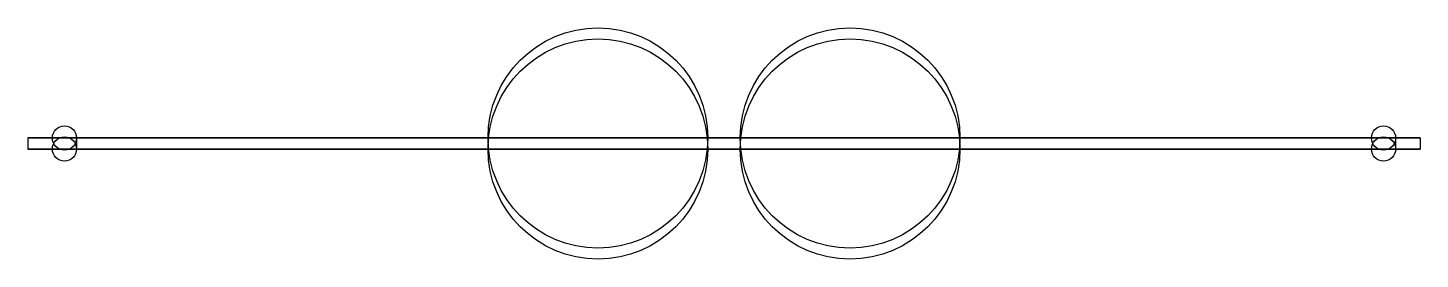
# Model space of a CAD drawing. Header units: millimetres. Extents: x -95 to 95, y -16 to 16.
import ezdxf

# ---------------------------------------------------------------- set-up
doc = ezdxf.new("R2010")
doc.units = ezdxf.units.MM
doc.layers.add('Body', color=7, linetype='CONTINUOUS')

msp = doc.modelspace()

# ---------------------------------------------------------------- linework, layer by layer
at = {"layer": 'Body'}
for p, q in [((-95, 0.75, 41), (-95, -0.75, 41)), ((-95, 0.75, -41), (-95, -0.75, -41)), ((-95, 0.75, 41), (-95, 0.75, -41)), ((-95, 0.75, 41), (-95, -0.75, 41)), ((95, 0.75, 41), (-95, 0.75, 41)), ((-95, 0.75, -41), (-95, -0.75, -41)), ((-95, 0.75, -41), (95, 0.75, -41)), ((-95, 0.75, 41), (-95, 0.75, -41)), ((95, 0.75, 41), (-95, 0.75, 41)), ((-95, 0.75, -41), (95, 0.75, -41)), ((-88.35, 0.75, -30), (-88.35, -0.75, -30)), ((-88.35, 0.75, -30), (-88.35, -0.75, -30)), ((-88.35, 0.75, -10), (-88.35, -0.75, -10)), ((-88.35, 0.75, -10), (-88.35, -0.75, -10)), ((-88.35, 0.75, 10), (-88.35, -0.75, 10)), ((-88.35, 0.75, 10), (-88.35, -0.75, 10)), ((-88.35, 0.75, 30), (-88.35, -0.75, 30)), ((-88.35, 0.75, 30), (-88.35, -0.75, 30)), ((-2.2, -0.75, -17.5), (-2.2, 0.75, -17.5)), ((-2.2, -0.75, -17.5), (-2.2, 0.75, -17.5)), ((32.2, -0.75, -17.5), (32.2, 0.75, -17.5)), ((32.2, -0.75, -17.5), (32.2, 0.75, -17.5)), ((91.65, 0.75, -30), (91.65, -0.75, -30)), ((91.65, 0.75, -30), (91.65, -0.75, -30)), ((91.65, 0.75, -10), (91.65, -0.75, -10)), ((91.65, 0.75, -10), (91.65, -0.75, -10)), ((91.65, 0.75, 10), (91.65, -0.75, 10)), ((91.65, 0.75, 10), (91.65, -0.75, 10)), ((91.65, 0.75, 30), (91.65, -0.75, 30)), ((91.65, 0.75, 30), (91.65, -0.75, 30)), ((95, 0.75, 41), (95, -0.75, 41)), ((95, 0.75, -41), (95, -0.75, -41)), ((95, 0.75, -41), (95, 0.75, 41)), ((95, 0.75, -41), (95, -0.75, -41)), ((95, 0.75, 41), (95, -0.75, 41)), ((95, 0.75, -41), (95, 0.75, 41)), ((-95, -0.75, 41), (-95, -0.75, -41)), ((95, -0.75, 41), (-95, -0.75, 41)), ((-95, -0.75, -41), (95, -0.75, -41)), ((-95, -0.75, 41), (-95, -0.75, -41)), ((95, -0.75, 41), (-95, -0.75, 41)), ((-95, -0.75, -41), (95, -0.75, -41)), ((95, -0.75, -41), (95, -0.75, 41)), ((95, -0.75, -41), (95, -0.75, 41))]:
    msp.add_line(p, q, dxfattribs=at)
for centre, radius in [((-17.2, 0.75, -17.5), 15), ((-17.2, 0.75, -17.5), 15), ((17.2, 0.75, -17.5), 15), ((17.2, 0.75, -17.5), 15), ((-17.2, -0.75, -17.5), 15), ((-17.2, -0.75, -17.5), 15), ((17.2, -0.75, -17.5), 15), ((17.2, -0.75, -17.5), 15), ((-90, 0.75, -30), 1.65), ((-90, 0.75, -10), 1.65), ((-90, 0.75, 10), 1.65), ((-90, 0.75, 30), 1.65), ((-90, 0.75, -30), 1.65), ((-90, 0.75, -10), 1.65), ((-90, 0.75, 10), 1.65), ((-90, 0.75, 30), 1.65), ((90, 0.75, -30), 1.65), ((90, 0.75, -10), 1.65), ((90, 0.75, 10), 1.65), ((90, 0.75, 30), 1.65), ((90, 0.75, -30), 1.65), ((90, 0.75, -10), 1.65), ((90, 0.75, 10), 1.65), ((90, 0.75, 30), 1.65), ((-90, -0.75, -30), 1.65), ((-90, -0.75, -10), 1.65), ((-90, -0.75, 10), 1.65), ((-90, -0.75, 30), 1.65), ((-90, -0.75, -30), 1.65), ((-90, -0.75, -10), 1.65), ((-90, -0.75, 10), 1.65), ((-90, -0.75, 30), 1.65), ((90, -0.75, -30), 1.65), ((90, -0.75, -10), 1.65), ((90, -0.75, 10), 1.65), ((90, -0.75, 30), 1.65), ((90, -0.75, -30), 1.65), ((90, -0.75, -10), 1.65), ((90, -0.75, 10), 1.65), ((90, -0.75, 30), 1.65)]:
    msp.add_circle(centre, radius, dxfattribs=at)

doc.saveas('drawing.dxf')
